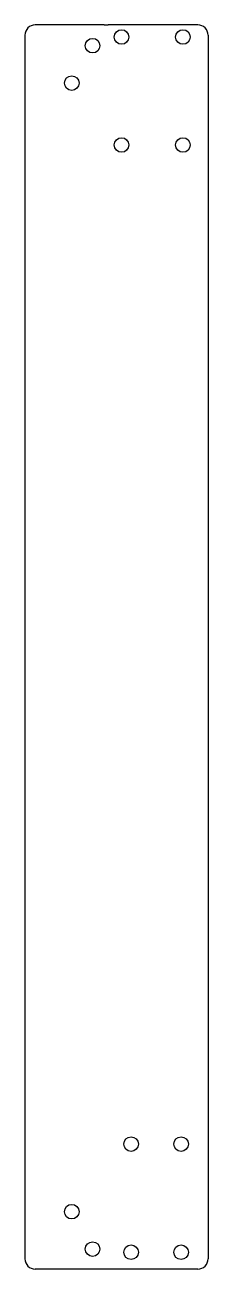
# Model space of a CAD drawing. Header units: millimetres. Extents: x 268 to 356, y -149 to 449.
import ezdxf

# ---------------------------------------------------------------- set-up
doc = ezdxf.new("R2010")
doc.units = ezdxf.units.MM
doc.layers.add('CANTONEIRA_SUSTE', color=7, linetype='Continuous')
doc.layers.add('Default', color=7, linetype='Continuous')

# ---------------------------------------------------------------- blocks, each defined once
blk = doc.blocks.new('SE')
at = {"layer": 'CANTONEIRA_SUSTE', "color": 7, "linetype": 'Continuous'}
for p, q in [((306.03, 448.88), (273.03, 448.88)), ((306.03, 448.88), (308.04, 448.88)), ((351.04, 448.88), (308.04, 448.88)), ((268.03, 443.88), (268.03, -144.12)), ((356.04, 443.88), (356.04, -144.12)), ((306.03, -149.12), (273.03, -149.12)), ((308.04, -149.12), (306.03, -149.12)), ((351.04, -149.12), (308.04, -149.12))]:
    blk.add_line(p, q, dxfattribs=at)
for centre in [(314.44, 443.05), (343.94, 443.05), (300.53, 438.88), (290.53, 420.88), (314.44, 391.15), (343.94, 391.15), (319.04, -89.02), (343.04, -89.02), (290.53, -121.52), (300.53, -139.52), (319.04, -141.02), (343.04, -141.02)]:
    blk.add_circle(centre, 3.5, dxfattribs=at)
for centre, start, end in [((273.03, 443.88), 90, 180), ((351.04, 443.88), 0, 90), ((273.03, -144.12), 180, 270), ((351.04, -144.12), 270, 0)]:
    blk.add_arc(centre, 5, start, end, dxfattribs=at)

msp = doc.modelspace()

# ---------------------------------------------------------------- block references
at = {"layer": 'Default'}
msp.add_blockref('SE', (0, 0), dxfattribs=at)

doc.saveas('drawing.dxf')
